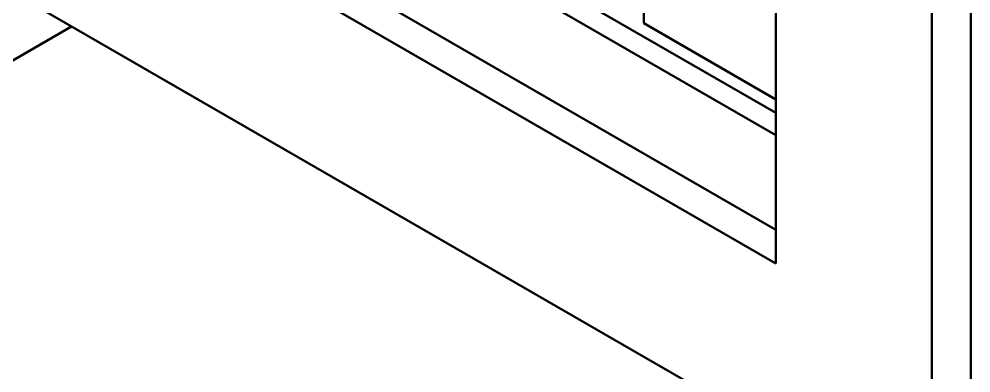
# Model space of a CAD drawing. Header units: millimetres. Extents: x -2015 to 3360, y -4745 to 2376.
# Drawn here: x 1597.7 to 1666.5, y 512.5 to 538.1 of the extents above; entities that cross this region are included whole.
import ezdxf

# ---------------------------------------------------------------- set-up
doc = ezdxf.new("R2010")
doc.units = ezdxf.units.MM
doc.header["$LTSCALE"] = 8
doc.layers.add('Visible (ISO)', color=7, linetype='Continuous', lineweight=50)

msp = doc.modelspace()

# ---------------------------------------------------------------- linework, layer by layer
at = {"layer": 'Visible (ISO)'}
for p, q in [((1573.879, 568.238), (1652.432, 522.885)), ((1652.432, 520.436), (1571.758, 567.013)), ((1560.476, 561.279), (1663.714, 501.675)), ((1604.117, 559.249), (1652.432, 531.354)), ((1652.432, 529.721), (1604.117, 557.616)), ((1652.432, 549.013), (1652.432, 520.436)), ((1642.883, 544.6), (1642.883, 537.832)), ((1663.714, 542.5), (1663.714, 501.675)), ((1666.542, 501.675), (1666.542, 542.5)), ((1642.883, 537.832), (1652.432, 532.319)), ((1573.204, 521.271), (1601.488, 537.601))]:
    msp.add_line(p, q, dxfattribs=at)

doc.saveas('drawing.dxf')
